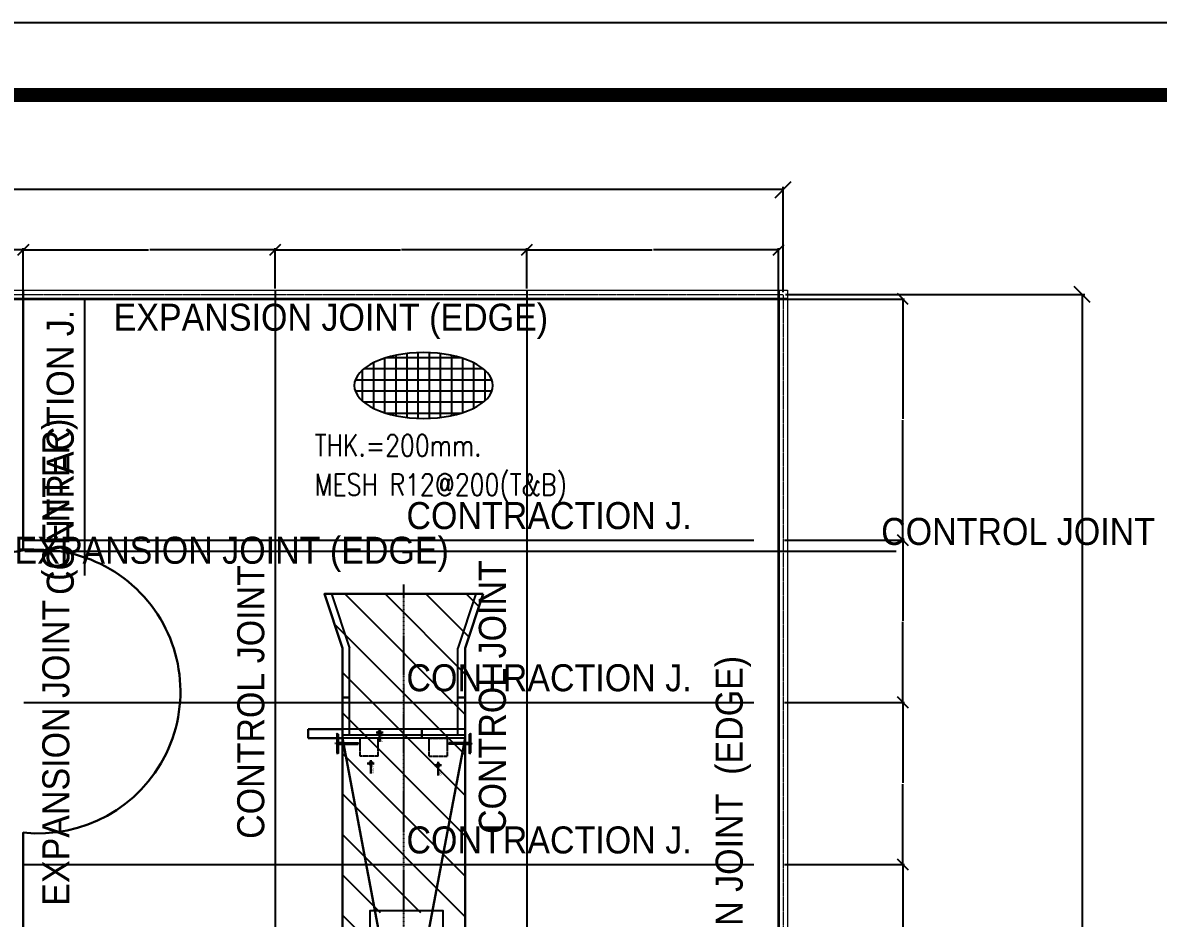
# Model space of a CAD drawing. Header units: millimetres. Extents: x -388065 to 2372687422, y -192755 to 667797.
# Drawn here: x -242311 to -210819, y 639881 to 664731 of the extents above; entities that cross this region are included whole.
import ezdxf
from ezdxf.enums import TextEntityAlignment as Align
from ezdxf.xclip import XClip

# ---------------------------------------------------------------- set-up
doc = ezdxf.new("R2010")
doc.units = ezdxf.units.MM
doc.header["$XCLIPFRAME"] = 2
for name, pattern in [('ACAD_ISO02W100', [15, 12, -3]), ('CENTER', [2, 1.25, -0.25, 0.25, -0.25]), ('CENTER2', [28.575, 19.05, -3.175, 3.175, -3.175]), ('Hidden', [7.14375, 4.7625, -2.38125])]:
    doc.linetypes.add(name, pattern=pattern)
for name, color, linetype, lineweight in [('0_Pen_No__1', 7, 'Continuous', 13), ('Drawing & Figure_Pen_No__1', 7, 'Continuous', 13), ('Düz', 114, 'Continuous', 30), ('İNCE', 7, 'Continuous', 25), ('Part', 2, 'Continuous', 0), ('STR-CONC', 3, 'Continuous', 30), ('ölçü', 42, 'Continuous', 20)]:
    doc.layers.add(name, color=color, linetype=linetype, lineweight=lineweight)
for name, color, linetype in [('150', 7, 'Continuous'), ('45-TEXTS', 3, 'Continuous'), ('EKSEN', 7, 'CENTER'), ('kesik', 7, 'ACAD_ISO02W100'), ('S-DIM', 5, 'Continuous'), ('S-FRAME', 2, 'Continuous'), ('S-HATCH', 30, 'Continuous'), ('S-STL-B', 6, 'Continuous'), ('S-STL-LINK', 4, 'Continuous'), ('S-TEXT-1', 3, 'Continuous'), ('STR-COL', 7, 'Continuous')]:
    doc.layers.add(name, color=color, linetype=linetype)
doc.styles.add('Calibri', font='calibri.ttf', dxfattribs={"height": 0.7})
doc.styles.add('GENERATED_STYLE_2', font='arial.ttf')
doc.styles.add('Romans', font='romans.shx')
doc.styles.add('TITLE', font='arial.ttf')
doc.dimstyles.new('Detay Olcu', dxfattribs={"dimtxt": 75, "dimasz": 40, "dimexe": 50, "dimexo": 45, "dimgap": 15, "dimtad": 0, "dimdec": 0, "dimzin": 0, "dimdsep": 46, "dimtxsty": 'Calibri', "dimblk": 'OBLIQUE', "dimcen": 25, "dimclrd": 256, "dimclrt": 7, "dimadec": 1, "dimazin": 0, "dimtfac": 1, "dimtdec": 0, "dimtmove": 0, "dimatfit": 3, "dimldrblk": 'OBLIQUE', "dimfxl": 1, "dimtolj": 1, "dimtzin": 0, "dimlwd": -1, "dimarcsym": 0})
doc.dimstyles.new('ISO-25', dxfattribs={"dimtxt": 550, "dimasz": 600, "dimexe": 1.25, "dimexo": 0.625, "dimtad": 1, "dimdec": 0, "dimdsep": 46, "dimtxsty": 'Standard', "dimcen": 2.5, "dimadec": 0, "dimazin": 0, "dimtfac": 1, "dimtdec": 0, "dimtmove": 0, "dimatfit": 3, "dimfxl": 1, "dimarcsym": 0})

# ---------------------------------------------------------------- blocks, each defined once
blk = doc.blocks.new('Drawing_1_2')
blk.add_lwpolyline([(4, 4), (416, 4), (416, 293), (4, 293)], close=True)
at = {"const_width": 0.5}
blk.add_lwpolyline([(6.439, 6.616), (343.638, 6.616), (343.638, 290.384), (6.439, 290.384)], close=True, dxfattribs=at)
at = {"layer": 'Drawing & Figure_Pen_No__1', "linetype": 'Continuous'}
blk.add_line((343.638, 290.384), (6.439, 290.384), dxfattribs=at)
at = {"layer": '0_Pen_No__1', "linetype": 'Continuous', "style": 'GENERATED_STYLE_2'}
for tag, p in [('DRAWING_TITLE_1', (345.863, 77.628)), ('DRAWING_TITLE_2', (345.913, 72.733)), ('IDN-01', (379.144, 40.493))]:
    blk.add_attdef(tag, p, '', height=2.5, dxfattribs=at)
blk = doc.blocks.new('_OBLIQUE')
at = {"color": 0, "linetype": 'ByBlock'}
blk.add_line((-0.5, -0.5), (0.5, 0.5), dxfattribs=at)
blk = doc.blocks.new('*D2302')
at = {"layer": '150', "color": 0, "lineweight": -2, "transparency": 16777216}
for p, q in [((-317222, 657256), (-317222, 660174)), ((-221222, 657256), (-221222, 660174))]:
    blk.add_line(p, q, dxfattribs=at)
at = {"layer": '150', "transparency": 16777216}
for p, q in [((-317222, 660099), (-269246, 660099)), ((-221222, 660099), (-269198, 660099))]:
    blk.add_line(p, q, dxfattribs=at)
at = {"layer": 'Defpoints', "color": 0, "transparency": 16777216}
for p in [(-317222, 660099), (-317222, 657189), (-221222, 657189)]:
    blk.add_point(p, dxfattribs=at)
at = {"layer": '150', "transparency": 16777216, "xscale": 450, "yscale": 450, "zscale": 450, "rotation": 180}
blk.add_blockref('_OBLIQUE', (-317222, 660099), dxfattribs=at)
at = {"layer": '150', "transparency": 16777216, "xscale": 450, "yscale": 450, "zscale": 450}
blk.add_blockref('_OBLIQUE', (-221222, 660099), dxfattribs=at)
at = {"layer": '150', "color": 7, "transparency": 16777216, "insert": (-269222, 660099), "char_height": 0.7, "attachment_point": 5, "style": 'Calibri'}
blk.add_mtext('\\A1;96000', dxfattribs=at)
blk = doc.blocks.new('*D2305')
at = {"layer": '150', "color": 0, "lineweight": -2, "transparency": 16777216}
for p, q in [((-221155, 657189), (-212856, 657189)), ((-221155, 450189), (-212856, 450189))]:
    blk.add_line(p, q, dxfattribs=at)
at = {"layer": '150', "transparency": 16777216}
for p, q in [((-212931, 657189), (-212931, 553713)), ((-212931, 450189), (-212931, 553665))]:
    blk.add_line(p, q, dxfattribs=at)
at = {"layer": 'Defpoints', "color": 0, "transparency": 16777216}
for p in [(-221222, 657189), (-221222, 450189), (-212931, 450189)]:
    blk.add_point(p, dxfattribs=at)
at = {"layer": '150', "transparency": 16777216, "xscale": 450, "yscale": 450, "zscale": 450}
for p, rotation in [((-212931, 657189), 90), ((-212931, 450189), 270)]:
    blk.add_blockref('_OBLIQUE', p, dxfattribs=dict(at, rotation=rotation))
at = {"layer": '150', "color": 7, "transparency": 16777216, "insert": (-212931, 553689), "char_height": 0.7, "attachment_point": 5, "rotation": 90, "style": 'Calibri'}
blk.add_mtext('\\A1;207000', dxfattribs=at)
blk = doc.blocks.new('ZWH MESH')
at = {"layer": 'S-FRAME', "extrusion": (0, 0, -1)}
blk.add_ellipse((-122.079, -14.631), major_axis=(-1.921, 0), ratio=0.475117, dxfattribs=at)
at = {"layer": 'S-STL-LINK'}
for p, q in [((-122.851, -13.796), (-122.851, -15.467)), ((-122.542, -13.746), (-122.542, -15.517)), ((-122.234, -13.722), (-122.234, -15.541)), ((-121.925, -13.722), (-121.925, -15.541)), ((-121.616, -13.746), (-121.616, -15.517)), ((-121.308, -13.796), (-121.308, -15.467)), ((-120.423, -14.169), (-123.735, -14.169)), ((-123.468, -14.001), (-123.468, -15.262)), ((-123.16, -13.877), (-123.16, -15.386)), ((-121.05, -13.861), (-123.108, -13.861)), ((-120.999, -13.877), (-120.999, -15.386)), ((-120.69, -14.001), (-120.69, -15.262)), ((-120.186, -14.477), (-123.972, -14.477)), ((-123.777, -14.205), (-123.777, -15.058)), ((-120.382, -14.205), (-120.382, -15.058)), ((-120.186, -14.785), (-123.972, -14.785)), ((-120.423, -15.094), (-123.735, -15.094)), ((-121.05, -15.402), (-123.108, -15.402))]:
    blk.add_line(p, q, dxfattribs=at)
at = {"layer": 'S-TEXT-1', "ltscale": 600, "style": 'Romans', "width": 0.8}
for s, p in [('THK.=200mm.', (-125.098, -16.293)), ('MESH R12@200(T&B)', (-125.098, -17.381))]:
    blk.add_text(s, height=0.6, dxfattribs=at).set_placement(p, align=Align.MIDDLE_LEFT)
blk = doc.blocks.new('*D2371')
at = {"layer": '150', "color": 0, "lineweight": -2, "transparency": 16777216}
for p, q in [((-246087, 657109), (-246087, 658477)), ((-242294, 657056), (-242294, 658477))]:
    blk.add_line(p, q, dxfattribs=at)
at = {"layer": '150', "transparency": 16777216}
for p, q in [((-246087, 658427), (-244206, 658427)), ((-242294, 658427), (-244174, 658427))]:
    blk.add_line(p, q, dxfattribs=at)
at = {"layer": 'Defpoints', "color": 0, "transparency": 16777216}
for p in [(-242294, 658427), (-246087, 657064), (-242294, 657011)]:
    blk.add_point(p, dxfattribs=at)
at = {"layer": '150', "transparency": 16777216, "xscale": 300, "yscale": 300, "zscale": 300, "rotation": 180}
blk.add_blockref('_OBLIQUE', (-246087, 658427), dxfattribs=at)
at = {"layer": '150', "transparency": 16777216, "xscale": 300, "yscale": 300, "zscale": 300}
blk.add_blockref('_OBLIQUE', (-242294, 658427), dxfattribs=at)
at = {"layer": '150', "color": 7, "transparency": 16777216, "insert": (-244190, 658427), "char_height": 0.7, "attachment_point": 5, "style": 'Calibri'}
blk.add_mtext('\\A1;3794', dxfattribs=at)
blk = doc.blocks.new('*D2372')
at = {"layer": '150', "color": 0, "lineweight": -2, "transparency": 16777216}
for p, q in [((-242294, 657109), (-242294, 658477)), ((-235311, 657359), (-235311, 658477))]:
    blk.add_line(p, q, dxfattribs=at)
at = {"layer": '150', "transparency": 16777216}
for p, q in [((-242294, 658427), (-238819, 658427)), ((-235311, 658427), (-238786, 658427))]:
    blk.add_line(p, q, dxfattribs=at)
at = {"layer": 'Defpoints', "color": 0, "transparency": 16777216}
for p in [(-235311, 658427), (-235311, 657314), (-242294, 657064)]:
    blk.add_point(p, dxfattribs=at)
at = {"layer": '150', "transparency": 16777216, "xscale": 300, "yscale": 300, "zscale": 300, "rotation": 180}
blk.add_blockref('_OBLIQUE', (-242294, 658427), dxfattribs=at)
at = {"layer": '150', "transparency": 16777216, "xscale": 300, "yscale": 300, "zscale": 300}
blk.add_blockref('_OBLIQUE', (-235311, 658427), dxfattribs=at)
at = {"layer": '150', "color": 7, "transparency": 16777216, "insert": (-238802, 658427), "char_height": 0.7, "attachment_point": 5, "style": 'Calibri'}
blk.add_mtext('\\A1;6982', dxfattribs=at)
blk = doc.blocks.new('*D2373')
at = {"layer": '150', "color": 0, "lineweight": -2, "transparency": 16777216}
for p, q in [((-235311, 657359), (-235311, 658477)), ((-228329, 657359), (-228329, 658477))]:
    blk.add_line(p, q, dxfattribs=at)
at = {"layer": '150', "transparency": 16777216}
for p, q in [((-235311, 658427), (-231836, 658427)), ((-228329, 658427), (-231804, 658427))]:
    blk.add_line(p, q, dxfattribs=at)
at = {"layer": 'Defpoints', "color": 0, "transparency": 16777216}
for p in [(-228329, 658427), (-235311, 657314), (-228329, 657314)]:
    blk.add_point(p, dxfattribs=at)
at = {"layer": '150', "transparency": 16777216, "xscale": 300, "yscale": 300, "zscale": 300, "rotation": 180}
blk.add_blockref('_OBLIQUE', (-235311, 658427), dxfattribs=at)
at = {"layer": '150', "transparency": 16777216, "xscale": 300, "yscale": 300, "zscale": 300}
blk.add_blockref('_OBLIQUE', (-228329, 658427), dxfattribs=at)
at = {"layer": '150', "color": 7, "transparency": 16777216, "insert": (-231820, 658427), "char_height": 0.7, "attachment_point": 5, "style": 'Calibri'}
blk.add_mtext('\\A1;6982', dxfattribs=at)
blk = doc.blocks.new('*D2374')
at = {"layer": '150', "color": 0, "lineweight": -2, "transparency": 16777216}
for p, q in [((-228329, 657359), (-228329, 658477)), ((-221347, 657109), (-221347, 658477))]:
    blk.add_line(p, q, dxfattribs=at)
at = {"layer": '150', "transparency": 16777216}
for p, q in [((-228329, 658427), (-224854, 658427)), ((-221347, 658427), (-224822, 658427))]:
    blk.add_line(p, q, dxfattribs=at)
at = {"layer": 'Defpoints', "color": 0, "transparency": 16777216}
for p in [(-221347, 658427), (-228329, 657314), (-221347, 657064)]:
    blk.add_point(p, dxfattribs=at)
at = {"layer": '150', "transparency": 16777216, "xscale": 300, "yscale": 300, "zscale": 300, "rotation": 180}
blk.add_blockref('_OBLIQUE', (-228329, 658427), dxfattribs=at)
at = {"layer": '150', "transparency": 16777216, "xscale": 300, "yscale": 300, "zscale": 300}
blk.add_blockref('_OBLIQUE', (-221347, 658427), dxfattribs=at)
at = {"layer": '150', "color": 7, "transparency": 16777216, "insert": (-224838, 658427), "char_height": 0.7, "attachment_point": 5, "style": 'Calibri'}
blk.add_mtext('\\A1;6982', dxfattribs=at)
blk = doc.blocks.new('*D2375')
at = {"layer": '150', "color": 0, "lineweight": -2, "transparency": 16777216}
for p, q in [((-221284, 657064), (-217854, 657064)), ((-221184, 650373), (-217854, 650373))]:
    blk.add_line(p, q, dxfattribs=at)
at = {"layer": '150', "transparency": 16777216}
for p, q in [((-217904, 657064), (-217904, 653735)), ((-217904, 650373), (-217904, 653702))]:
    blk.add_line(p, q, dxfattribs=at)
at = {"layer": 'Defpoints', "color": 0, "transparency": 16777216}
for p in [(-221329, 657064), (-221229, 650373), (-217904, 650373)]:
    blk.add_point(p, dxfattribs=at)
at = {"layer": '150', "transparency": 16777216, "xscale": 300, "yscale": 300, "zscale": 300}
for p, rotation in [((-217904, 657064), 90), ((-217904, 650373), 270)]:
    blk.add_blockref('_OBLIQUE', p, dxfattribs=dict(at, rotation=rotation))
at = {"layer": '150', "color": 7, "transparency": 16777216, "insert": (-217904, 653718), "char_height": 0.7, "attachment_point": 5, "rotation": 90, "style": 'Calibri'}
blk.add_mtext('\\A1;6691', dxfattribs=at)
blk = doc.blocks.new('*D2376')
at = {"layer": '150', "color": 0, "lineweight": -2, "transparency": 16777216}
for p, q in [((-221184, 650373), (-217854, 650373)), ((-221184, 645873), (-217854, 645873))]:
    blk.add_line(p, q, dxfattribs=at)
at = {"layer": '150', "transparency": 16777216}
for p, q in [((-217904, 650373), (-217904, 648139)), ((-217904, 645873), (-217904, 648107))]:
    blk.add_line(p, q, dxfattribs=at)
at = {"layer": 'Defpoints', "color": 0, "transparency": 16777216}
for p in [(-221229, 650373), (-221229, 645873), (-217904, 645873)]:
    blk.add_point(p, dxfattribs=at)
at = {"layer": '150', "transparency": 16777216, "xscale": 300, "yscale": 300, "zscale": 300}
for p, rotation in [((-217904, 650373), 90), ((-217904, 645873), 270)]:
    blk.add_blockref('_OBLIQUE', p, dxfattribs=dict(at, rotation=rotation))
at = {"layer": '150', "color": 7, "transparency": 16777216, "insert": (-217904, 648123), "char_height": 0.7, "attachment_point": 5, "rotation": 90, "style": 'Calibri'}
blk.add_mtext('\\A1;4500', dxfattribs=at)
blk = doc.blocks.new('*D2377')
at = {"layer": '150', "color": 0, "lineweight": -2, "transparency": 16777216}
for p, q in [((-221184, 645873), (-217854, 645873)), ((-221184, 641373), (-217854, 641373))]:
    blk.add_line(p, q, dxfattribs=at)
at = {"layer": '150', "transparency": 16777216}
for p, q in [((-217904, 645873), (-217904, 643639)), ((-217904, 641373), (-217904, 643607))]:
    blk.add_line(p, q, dxfattribs=at)
at = {"layer": 'Defpoints', "color": 0, "transparency": 16777216}
for p in [(-221229, 645873), (-221229, 641373), (-217904, 641373)]:
    blk.add_point(p, dxfattribs=at)
at = {"layer": '150', "transparency": 16777216, "xscale": 300, "yscale": 300, "zscale": 300}
for p, rotation in [((-217904, 645873), 90), ((-217904, 641373), 270)]:
    blk.add_blockref('_OBLIQUE', p, dxfattribs=dict(at, rotation=rotation))
at = {"layer": '150', "color": 7, "transparency": 16777216, "insert": (-217904, 643623), "char_height": 0.7, "attachment_point": 5, "rotation": 90, "style": 'Calibri'}
blk.add_mtext('\\A1;4500', dxfattribs=at)
blk = doc.blocks.new('*D2378')
at = {"layer": '150', "color": 0, "lineweight": -2, "transparency": 16777216}
for p, q in [((-221184, 641373), (-217854, 641373)), ((-221184, 636873), (-217854, 636873))]:
    blk.add_line(p, q, dxfattribs=at)
at = {"layer": '150', "transparency": 16777216}
for p, q in [((-217904, 641373), (-217904, 639139)), ((-217904, 636873), (-217904, 639107))]:
    blk.add_line(p, q, dxfattribs=at)
at = {"layer": 'Defpoints', "color": 0, "transparency": 16777216}
for p in [(-221229, 641373), (-221229, 636873), (-217904, 636873)]:
    blk.add_point(p, dxfattribs=at)
at = {"layer": '150', "transparency": 16777216, "xscale": 300, "yscale": 300, "zscale": 300}
for p, rotation in [((-217904, 641373), 90), ((-217904, 636873), 270)]:
    blk.add_blockref('_OBLIQUE', p, dxfattribs=dict(at, rotation=rotation))
at = {"layer": '150', "color": 7, "transparency": 16777216, "insert": (-217904, 639123), "char_height": 0.7, "attachment_point": 5, "rotation": 90, "style": 'Calibri'}
blk.add_mtext('\\A1;4500', dxfattribs=at)
blk = doc.blocks.new('SSSLL')
at = {"layer": 'STR-COL', "color": 253, "linetype": 'CENTER2', "lineweight": 0, "ltscale": 0.02}
blk.add_lwpolyline([(31295, -31112), (-64705, -31112), (-64705, 175888), (31295, 175888)], close=True, dxfattribs=at)
at = {"layer": 'STR-CONC', "color": 0, "lineweight": 15}
for points in [[(31420, -31237), (-64830, -31237), (-64830, 176013), (31420, 176013)], [(31170, -30987), (-64580, -30987), (-64580, 175763), (31170, 175763)]]:
    blk.add_lwpolyline(points, close=True, dxfattribs=at)
blk = doc.blocks.new('*D2275')
at = {"layer": 'Defpoints', "color": 0, "lineweight": 30, "transparency": 16777216}
for p in [(-720882, 430776), (-720882, 430776), (-720882, 430696)]:
    blk.add_point(p, dxfattribs=at)
at = {"layer": 'ölçü', "color": 0, "lineweight": -2, "transparency": 16777216}
for p, q in [((-720883, 430776), (-720884, 430776)), ((-720883, 430696), (-720884, 430696)), ((-720882, 430698), (-720882, 430773))]:
    blk.add_line(p, q, dxfattribs=at)
at = {"layer": 'ölçü', "color": 0, "lineweight": 30, "transparency": 16777216}
for points in [[(-720883, 430773), (-720882, 430773), (-720882, 430776)], [(-720883, 430698), (-720882, 430698), (-720882, 430696)]]:
    blk.add_solid(points, dxfattribs=at)
at = {"layer": 'ölçü', "color": 0, "transparency": 16777216, "insert": (-720884, 430736), "char_height": 2.5, "attachment_point": 5, "rotation": 90}
blk.add_mtext('80', dxfattribs=at)
blk = doc.blocks.new('*D2276')
at = {"layer": 'Defpoints', "color": 0, "lineweight": 30, "transparency": 16777216}
for p in [(-720882, 430946), (-720882, 430946), (-720882, 430776)]:
    blk.add_point(p, dxfattribs=at)
at = {"layer": 'ölçü', "color": 0, "lineweight": -2, "transparency": 16777216}
for p, q in [((-720883, 430946), (-720884, 430946)), ((-720882, 430778), (-720882, 430943)), ((-720883, 430776), (-720884, 430776))]:
    blk.add_line(p, q, dxfattribs=at)
at = {"layer": 'ölçü', "color": 0, "lineweight": 30, "transparency": 16777216}
for points in [[(-720883, 430943), (-720882, 430943), (-720882, 430946)], [(-720883, 430778), (-720882, 430778), (-720882, 430776)]]:
    blk.add_solid(points, dxfattribs=at)
at = {"layer": 'ölçü', "color": 0, "transparency": 16777216, "insert": (-720884, 430861), "char_height": 2.5, "attachment_point": 5, "rotation": 90}
blk.add_mtext('170', dxfattribs=at)
blk = doc.blocks.new('*D2278')
at = {"layer": 'Defpoints', "color": 0, "lineweight": 30, "transparency": 16777216}
for p in [(-719680, 430696), (-723080, 412636), (-723080, 412636)]:
    blk.add_point(p, dxfattribs=at)
at = {"layer": 'ölçü', "color": 0, "lineweight": -2, "transparency": 16777216}
for p, q in [((-719680, 430693), (-723079, 412638)), ((-719680, 430696), (-719681, 430696)), ((-723080, 412636), (-723081, 412636))]:
    blk.add_line(p, q, dxfattribs=at)
at = {"layer": 'ölçü', "color": 0, "lineweight": 30, "transparency": 16777216}
for points in [[(-719681, 430694), (-719680, 430693), (-719680, 430696)], [(-723080, 412638), (-723079, 412638), (-723080, 412636)]]:
    blk.add_solid(points, dxfattribs=at)
at = {"layer": 'ölçü', "color": 0, "transparency": 16777216, "insert": (-721199, 422638), "char_height": 2.5, "attachment_point": 5, "rotation": 79.3382}
blk.add_mtext('1838', dxfattribs=at)
blk = doc.blocks.new('*D2279')
at = {"layer": 'Defpoints', "color": 0, "lineweight": 30, "transparency": 16777216}
for p in [(-723080, 430696), (-723080, 430696), (-719680, 412636)]:
    blk.add_point(p, dxfattribs=at)
at = {"layer": 'ölçü', "color": 0, "lineweight": -2, "transparency": 16777216}
for p, q in [((-723079, 430696), (-723079, 430696)), ((-719680, 412638), (-723079, 430693)), ((-719679, 412636), (-719679, 412636))]:
    blk.add_line(p, q, dxfattribs=at)
at = {"layer": 'ölçü', "color": 0, "lineweight": 30, "transparency": 16777216}
for points in [[(-723079, 430694), (-723080, 430693), (-723080, 430696)], [(-719680, 412638), (-719681, 412638), (-719680, 412636)]]:
    blk.add_solid(points, dxfattribs=at)
at = {"layer": 'ölçü', "color": 0, "transparency": 16777216, "insert": (-721214, 420793), "char_height": 2.5, "attachment_point": 5, "rotation": 280.6618}
blk.add_mtext('1838', dxfattribs=at)
blk = doc.blocks.new('*D2280')
at = {"layer": 'Defpoints', "color": 0, "lineweight": 30, "transparency": 16777216}
for p in [(-724025, 430946), (-723080, 430946), (-723080, 430696)]:
    blk.add_point(p, dxfattribs=at)
at = {"layer": 'ölçü', "color": 0, "lineweight": -2, "transparency": 16777216}
for p, q in [((-723080, 430946), (-724026, 430946)), ((-724025, 430698), (-724025, 430943)), ((-723080, 430696), (-724026, 430696))]:
    blk.add_line(p, q, dxfattribs=at)
at = {"layer": 'ölçü', "color": 0, "lineweight": 30, "transparency": 16777216}
for points in [[(-724026, 430943), (-724025, 430943), (-724025, 430946)], [(-724026, 430698), (-724025, 430698), (-724025, 430696)]]:
    blk.add_solid(points, dxfattribs=at)
at = {"layer": 'ölçü', "color": 0, "transparency": 16777216, "insert": (-724027, 430821), "char_height": 2.5, "attachment_point": 5, "rotation": 90}
blk.add_mtext('250', dxfattribs=at)
blk = doc.blocks.new('*D2282')
at = {"layer": 'Defpoints', "color": 0, "lineweight": 30, "transparency": 16777216}
for p in [(-719880, 431820), (-719880, 431820), (-719680, 431820)]:
    blk.add_point(p, dxfattribs=at)
at = {"layer": 'ölçü', "color": 0, "lineweight": -2, "transparency": 16777216}
for p, q in [((-719880, 431820), (-719880, 431821)), ((-719682, 431820), (-719877, 431820)), ((-719680, 431820), (-719680, 431821))]:
    blk.add_line(p, q, dxfattribs=at)
at = {"layer": 'ölçü', "color": 0, "lineweight": 30, "transparency": 16777216}
for points in [[(-719877, 431820), (-719877, 431819), (-719880, 431820)], [(-719682, 431820), (-719682, 431819), (-719680, 431820)]]:
    blk.add_solid(points, dxfattribs=at)
at = {"layer": 'ölçü', "color": 0, "transparency": 16777216, "insert": (-719780, 431822), "char_height": 2.5, "attachment_point": 5}
blk.add_mtext('200', dxfattribs=at)
blk = doc.blocks.new('*D2283')
at = {"layer": 'Defpoints', "color": 0, "lineweight": 30, "transparency": 16777216}
for p in [(-723080, 431820), (-723080, 431820), (-722880, 431820)]:
    blk.add_point(p, dxfattribs=at)
at = {"layer": 'ölçü', "color": 0, "lineweight": -2, "transparency": 16777216}
for p, q in [((-723080, 431820), (-723080, 431821)), ((-722882, 431820), (-723077, 431820)), ((-722880, 431820), (-722880, 431821))]:
    blk.add_line(p, q, dxfattribs=at)
at = {"layer": 'ölçü', "color": 0, "lineweight": 30, "transparency": 16777216}
for points in [[(-723077, 431820), (-723077, 431819), (-723080, 431820)], [(-722882, 431820), (-722882, 431819), (-722880, 431820)]]:
    blk.add_solid(points, dxfattribs=at)
at = {"layer": 'ölçü', "color": 0, "transparency": 16777216, "insert": (-722980, 431822), "char_height": 2.5, "attachment_point": 5}
blk.add_mtext('200', dxfattribs=at)
blk = doc.blocks.new('TRUCK SCALE')
at = {"layer": 'Düz'}
h = blk.add_hatch(color=256, dxfattribs=at)
h.paths.add_polyline_path([(-722004.6, 430851.4), (-722049.5, 430851.4), (-722049.5, 430806.5, 0.4142136)])
h.paths.add_polyline_path([(-722049.5, 430851.4), (-722049.5, 430896.3, 0.4142136), (-722094.4, 430851.4)])
h = blk.add_hatch(color=256, dxfattribs=at)
h.paths.add_polyline_path([(-722246, 429992.9), (-722290.9, 429992.9), (-722290.9, 429948, 0.4142136)])
h.paths.add_polyline_path([(-722290.9, 429992.9), (-722290.9, 430037.7, 0.4142136), (-722335.8, 429992.9)])
h = blk.add_hatch(color=256, dxfattribs=at)
h.paths.add_polyline_path([(-720375.3, 429945.4), (-720420.2, 429945.4), (-720420.2, 429900.5, 0.4142136)])
h.paths.add_polyline_path([(-720420.2, 429945.4), (-720420.2, 429990.3, 0.4142136), (-720465.1, 429945.4)])
at = {"layer": 'S-HATCH'}
h = blk.add_hatch(dxfattribs=at)
h.set_pattern_fill('ANSI31', color=256, scale=250, angle=-90)
h.set_pattern_definition([(315, (-1128325.3, -807880.3), (561.266, 561.266), [])])
h.paths.add_polyline_path([(-719180.5, 408636), (-719680.5, 410136), (-719680.5, 433196), (-719180.5, 434696), (-723580.5, 434696), (-723080.5, 433196), (-723080.5, 410136), (-723580.5, 408636)])
h.paths.add_polyline_path([(-720285.6, 425845.9), (-720285.6, 416144.9), (-722321.5, 416144.9), (-722321.5, 425845.9)], flags=16)
h.paths.add_polyline_path([(-722124.8, 425592.7), (-722124.8, 416272.7), (-720573.7, 416272.7), (-720573.7, 425592.7)], flags=8)
at = {"color": 1}
for p, q in [((-723579.8, 434695.9), (-723079.8, 433195.9)), ((-723379.8, 434695.9), (-723579.8, 434695.9)), ((-719379.8, 434695.9), (-723379.8, 434695.9)), ((-723379.8, 434695.9), (-722879.8, 433195.9)), ((-719378.8, 434695.9), (-719879.8, 433195.9)), ((-719179.8, 434695.9), (-719679.8, 433195.9)), ((-719379.8, 434695.9), (-719179.8, 434695.9)), ((-723079.8, 430695.9), (-723079.8, 433195.9)), ((-722879.8, 430775.9), (-722879.8, 433195.9)), ((-719879.8, 430775.9), (-719879.8, 433195.9)), ((-719679.8, 430695.9), (-719679.8, 433195.9)), ((-719679.8, 430945.9), (-723079.8, 430945.9)), ((-719679.8, 430775.9), (-723079.8, 430775.9)), ((-719679.8, 430695.9), (-723079.8, 430695.9)), ((-723079.8, 412385.9), (-723079.8, 430695.9)), ((-719679.8, 412385.9), (-719679.8, 430695.9))]:
    blk.add_line(p, q, dxfattribs=at)
blk.add_lwpolyline([(-720285.6, 416201.9), (-720285.6, 425902.9), (-722321.5, 425902.9), (-722321.5, 416201.9)], close=True)
at = {"layer": 'Düz'}
for p, q in [((-723229.8, 430283.5), (-723229.8, 430811.6)), ((-722146.9, 430851.4), (-721952.1, 430851.4)), ((-722049.5, 430590.2), (-722049.5, 430944)), ((-719529.8, 430283.5), (-719529.8, 430811.6)), ((-723229.8, 430560.9), (-723079.8, 430560.9)), ((-723229.8, 430530.9), (-723079.8, 430530.9)), ((-723199.8, 430560.9), (-723199.8, 430807.1)), ((-723199.8, 430279), (-723199.8, 430530.9)), ((-722632.8, 430560.9), (-722632.8, 430530.9)), ((-722632.8, 430560.9), (-722629.8, 430560.9)), ((-722632.8, 430530.9), (-722629.8, 430530.9)), ((-722629.8, 430560.9), (-722629.8, 430530.9)), ((-720129.8, 430560.9), (-720129.8, 430530.9)), ((-720126.8, 430560.9), (-720129.8, 430560.9)), ((-720126.8, 430530.9), (-720129.8, 430530.9)), ((-720126.8, 430560.9), (-720126.8, 430530.9)), ((-719529.8, 430560.9), (-719679.8, 430560.9)), ((-719529.8, 430530.9), (-719679.8, 430530.9)), ((-719559.8, 430560.9), (-719559.8, 430807.1)), ((-719559.8, 430279), (-719559.8, 430530.9)), ((-722396.3, 429992.9), (-722201.6, 429992.9)), ((-722290.9, 429714.2), (-722290.9, 430085.4)), ((-720525.6, 429945.4), (-720330.9, 429945.4)), ((-720420.2, 429662.9), (-720420.2, 430038))]:
    blk.add_line(p, q, dxfattribs=at)
for points in [[(-723222.4, 430545.9), (-723217.6, 430554.1), (-723208.2, 430554.1), (-723203.4, 430545.9), (-723208.2, 430537.7), (-723217.6, 430537.7)], [(-719537.3, 430545.9), (-719542, 430554.1), (-719551.5, 430554.1), (-719556.2, 430545.9), (-719551.5, 430537.7), (-719542, 430537.7)]]:
    blk.add_lwpolyline(points, close=True, dxfattribs=at)
for centre, radius in [((-722049.5, 430851.4), 44.9), ((-723212.9, 430545.9), 5), ((-719546.7, 430545.9), 5), ((-722290.9, 429992.9), 44.9), ((-720420.2, 429945.4), 44.9)]:
    blk.add_circle(centre, radius, dxfattribs=at)
for points in [[(-723243.5, 430805.8), (-723223.3, 430811.3), (-723209.3, 430804.3), (-723190.6, 430815.2)], [(-719516.1, 430805.8), (-719536.3, 430811.3), (-719550.3, 430804.3), (-719569, 430815.2)], [(-723243.5, 430277.8), (-723223.3, 430283.2), (-723209.3, 430276.2), (-723190.6, 430287.1)], [(-719516.1, 430277.8), (-719536.3, 430283.2), (-719550.3, 430276.2), (-719569, 430287.1)]]:
    blk.add_spline(points, degree=3, dxfattribs=at)
at = {"layer": 'EKSEN', "color": 32, "ltscale": 0.5}
for p, q in [((-721379.8, 408405.1), (-721379.8, 434960.9)), ((-722597, 430545.9), (-723290.6, 430545.9)), ((-720162.6, 430545.9), (-719469, 430545.9))]:
    blk.add_line(p, q, dxfattribs=at)
at = {"layer": 'EKSEN', "color": 5, "linetype": 'Hidden'}
for p, q in [((-722589.8, 430195.9), (-722589.8, 430695.9)), ((-722089.8, 430695.9), (-722589.8, 430695.9)), ((-722089.8, 430195.9), (-722089.8, 430695.9)), ((-720669.8, 430195.9), (-720669.8, 430695.9)), ((-720669.8, 430695.9), (-720169.8, 430695.9)), ((-720169.8, 430195.9), (-720169.8, 430695.9)), ((-722089.8, 430195.9), (-722589.8, 430195.9)), ((-720669.8, 430195.9), (-720169.8, 430195.9))]:
    blk.add_line(p, q, dxfattribs=at)
at = {"layer": 'kesik', "color": 32, "ltscale": 0.5}
for p, q in [((-723079.8, 430560.9), (-722632.8, 430560.9)), ((-723079.8, 430530.9), (-722632.8, 430530.9)), ((-719679.8, 430560.9), (-720126.8, 430560.9)), ((-719679.8, 430530.9), (-720126.8, 430530.9))]:
    blk.add_line(p, q, dxfattribs=at)
at = {"layer": 'Part'}
blk.add_line((-721379.8, 432195.9), (-721379.8, 428695.9), dxfattribs=at)
at = {"layer": 'STR-CONC'}
blk.add_lwpolyline([(-719179.8, 434695.9), (-719679.8, 433195.9), (-719679.8, 410135.9), (-719179.8, 408635.9), (-723579.8, 408635.9), (-723079.8, 410135.9), (-723079.8, 433195.9), (-723579.8, 434695.9), (-719179.8, 434695.9)], dxfattribs=at)
at = {"layer": 'İNCE', "lineweight": 25, "char_height": 60, "attachment_point": 1, "rotation": 270}
for s, insert, width in [('{\\H1.008x;+0.40}', (-721971.3, 430794.4), 293.263), ('{\\H1.008x;±0.00}', (-722207.1, 429920), 393.263), ('{\\H1.008x;±0.00}', (-720336.4, 429872.5), 393.263)]:
    blk.add_mtext(s, dxfattribs=dict(at, insert=insert, width=width))
at = {"layer": 'ölçü', "color": 32}
for base, p1, p2, picture, middle in [((-723079.8, 431819.8), (-722879.8, 431819.8), (-723079.8, 431819.8), '*D2283', (-722979.8, 431821.7)), ((-719879.8, 431819.8), (-719679.8, 431819.8), (-719879.8, 431819.8), '*D2282', (-719779.8, 431821.7))]:
    dim = blk.add_linear_dim(base=base, p1=p1, p2=p2, dimstyle='ISO-25', dxfattribs=at)
    dim.commit()
    dim.dimension.update_dxf_attribs({"geometry": picture, "text_midpoint": middle})
at = {"layer": 'ölçü'}
for base, p1, p2, picture, middle in [((-724025.2, 430945.9), (-723079.8, 430695.9), (-723079.8, 430945.9), '*D2280', (-724027.1, 430820.9)), ((-720882.5, 430945.9), (-720882.5, 430775.9), (-720882.5, 430945.9), '*D2276', (-720884.4, 430860.9))]:
    dim = blk.add_linear_dim(base=base, p1=p1, p2=p2, angle=270, dimstyle='ISO-25', dxfattribs=at)
    dim.commit()
    dim.dimension.update_dxf_attribs({"geometry": picture, "text_midpoint": middle})
at = {"layer": 'ölçü', "color": 5}
for base, p1, p2, angle, picture, middle in [((-723079.8, 412635.9), (-719679.8, 430695.9), (-723079.8, 412635.9), 259.33821, '*D2278', (-721196.9, 422637.3)), ((-723079.8, 430695.9), (-719679.8, 412635.9), (-723079.8, 430695.9), 100.66179, '*D2279', (-721215.5, 420792.9))]:
    dim = blk.add_linear_dim(base=base, p1=p1, p2=p2, angle=angle, text='1838', dimstyle='ISO-25', dxfattribs=at)
    dim.commit()
    dim.dimension.update_dxf_attribs({"geometry": picture, "text_midpoint": middle, "dimtype": 129})
at = {"layer": 'ölçü'}
dim = blk.add_linear_dim(base=(-720882.5, 430775.9), p1=(-720882.5, 430695.9), p2=(-720882.5, 430775.9), angle=270, dimstyle='ISO-25', dxfattribs=at)
dim.commit()
dim.dimension.update_dxf_attribs({"geometry": '*D2275', "text_midpoint": (-720882.5, 430735.9), "dimtype": 128})

msp = doc.modelspace()

# ---------------------------------------------------------------- linework, layer by layer
at = {"layer": 'S-DIM', "color": 244, "true_color": 0x991b1e}
for p, q in [((-235311.4, 657313.7159, 0), (-235311.4, 548717.423, 0)), ((-228329.2641, 657313.7159, 0), (-228329.2641, 548717.423, 0)), ((-242256.0359, 650063.7159, 0), (-218087.1281, 650063.7159, 0))]:
    msp.add_line(p, q, dxfattribs=at)
at = {"layer": 'S-DIM', "color": 6, "lineweight": 35}
for p, q in [((-221347.1281, 657313.7159, 0), (-221347.1281, 548716.4638, 0)), ((-221347.1281, 657063.7159, 0), (-317097.1281, 657063.7159, 0)), ((-221097.1281, 657063.7159, 0), (-222135.7598, 657063.7159, 0))]:
    msp.add_line(p, q, dxfattribs=at)
at = {"layer": 'S-DIM', "color": 41, "true_color": 0xf4ee51}
for p, q in [((-240587.1281, 649388.716, 0), (-240587.1281, 657063.7159, 0)), ((-242282.3609, 650373.2005, 0), (-222035.7598, 650373.2005, 0)), ((-242280.6889, 645873.2005, 0), (-222035.7598, 645873.2005, 0)), ((-242279.0168, 641373.2005, 0), (-222035.7598, 641373.2005, 0))]:
    msp.add_line(p, q, dxfattribs=at)
at = {"layer": 'STR-CONC', "color": 6}
msp.add_line((-242293.536, 650085.5903, 0), (-242293.536, 657313.7159, 0), dxfattribs=at)
at = {"layer": 'STR-CONC', "color": 6, "elevation": 0, "flags": 128}
msp.add_lwpolyline([(-317097.1281, 649758.8817), (-243493.536, 649758.8817, -1.3086567047), (-242293.536, 642258.8817), (-242293.536, 475399.5319, -1.3086567047), (-243493.536, 467899.5319), (-317097.1281, 467899.5319)], format="xyb", close=True, dxfattribs=at)

# ---------------------------------------------------------------- block references
ref = msp.add_blockref('Drawing_1_2', (-388064.7283, 440153.3868, 0), dxfattribs=dict(xscale=766.4764740588927, yscale=766.4764740588927, zscale=766.4764740588927))
XClip(ref).set_block_clipping_path([(0, 0), (424.214070782, 297)])
at = {"lineweight": 30}
msp.add_blockref('TRUCK SCALE', (489635.2345, 214184.2722, 0), dxfattribs=at)
at = {"layer": '150'}
msp.add_blockref('SSSLL', (-252517.1283, 481300.8586, 0), dxfattribs=at)
at = {"layer": 'S-STL-B', "xscale": 1000, "yscale": 1000, "zscale": 1000}
msp.add_blockref('ZWH MESH', (-109115.8925, 669294.0143, 0), dxfattribs=at)

# ---------------------------------------------------------------- texts
at = {"layer": '45-TEXTS', "style": 'TITLE', "width": 0.9}
for s, p in [('EXPANSION JOINT (EDGE)', (-239789.5261, 656183.4778, 0)), ('CONTRACTION J.', (-231668.5955, 650680.0905, 0)), ('CONTROL JOINT ', (-218504.6586, 650239.742, 0)), ('EXPANSION JOINT (EDGE)', (-242541.0887, 649718.4649, 0)), ('CONTRACTION J.', (-231668.5955, 646180.0905, 0)), ('CONTRACTION J.', (-231668.5955, 641680.0905, 0))]:
    msp.add_text(s, height=750, dxfattribs=at).set_placement(p)
for s, p in [('CONTRACTION J.', (-240894.0181, 648854.8899, 0)), ('EXPANSION JOINT  (CENTER)', (-241016.8238, 640230.3523, 0)), ('CONTROL JOINT ', (-228911.7859, 642219.9837, 0)), ('CONTROL JOINT ', (-235611.7859, 642085.1612, 0)), ('EXPANSION JOINT  (EDGE)', (-222342.6498, 634850.7506, 0))]:
    msp.add_text(s, height=750, rotation=90, dxfattribs=at).set_placement(p)

# ---------------------------------------------------------------- dimensions: what is measured, and where the dimension line sits
at = {"layer": '150'}
for base, p1, p2, override, picture, middle in [((-317222.1281, 660098.9428, 0), (-221222.1281, 657188.7159, 0), (-317222.1281, 657188.7159, 0), {"dimscale": 1.5, "dimtxt": 750, "dimasz": 300}, '*D2302', (-269222.1281, 660098.9428, 0)), ((-242293.536, 658427.4495, 0), (-246087.1281, 657063.7159, 0), (-242293.536, 657011.2175, 0), {"dimtxt": 750, "dimasz": 300, "dimtmove": 1}, '*D2371', (-244190.3321, 658427.4495, 0)), ((-235311.4, 658427.4495, 0), (-242293.536, 657063.7159, 0), (-235311.4, 657313.7159, 0), {"dimtxt": 750, "dimasz": 300, "dimtmove": 1}, '*D2372', (-238802.468, 658427.4495, 0)), ((-228329.2641, 658427.4495, 0), (-235311.4, 657313.7159, 0), (-228329.2641, 657313.7159, 0), {"dimtxt": 750, "dimasz": 300, "dimtmove": 1}, '*D2373', (-231820.3321, 658427.4495, 0)), ((-221347.1281, 658427.4495, 0), (-228329.2641, 657313.7159, 0), (-221347.1281, 657063.7159, 0), {"dimtxt": 750, "dimasz": 300, "dimtmove": 1}, '*D2374', (-224838.1961, 658427.4495, 0))]:
    dim = msp.add_linear_dim(base=base, p1=p1, p2=p2, dimstyle='Detay Olcu', override=override, dxfattribs=at)
    dim.commit()
    dim.dimension.update_dxf_attribs({"geometry": picture, "text_midpoint": middle})
for base, p1, p2, override, picture, middle in [((-212930.8979, 450188.7159, 0), (-221222.1281, 657188.7159, 0), (-221222.1281, 450188.7159, 0), {"dimscale": 1.5, "dimtxt": 750, "dimasz": 300}, '*D2305', (-212930.8979, 553688.7159, 0)), ((-217904.079, 650373.2005, 0), (-221329.2648, 657063.7159, 0), (-221229.2648, 650373.2005, 0), {"dimtxt": 750, "dimasz": 300, "dimtmove": 1}, '*D2375', (-217904.079, 653718.4582, 0)), ((-217904.079, 645873.2005, 0), (-221229.2648, 650373.2005, 0), (-221229.2648, 645873.2005, 0), {"dimtxt": 750, "dimasz": 300, "dimtmove": 1}, '*D2376', (-217904.079, 648123.2005, 0)), ((-217904.079, 641373.2005, 0), (-221229.2648, 645873.2005, 0), (-221229.2648, 641373.2005, 0), {"dimtxt": 750, "dimasz": 300, "dimtmove": 1}, '*D2377', (-217904.079, 643623.2005, 0)), ((-217904.079, 636873.2005, 0), (-221229.2648, 641373.2005, 0), (-221229.2648, 636873.2005, 0), {"dimtxt": 750, "dimasz": 300, "dimtmove": 1}, '*D2378', (-217904.079, 639123.2005, 0))]:
    dim = msp.add_linear_dim(base=base, p1=p1, p2=p2, angle=90, dimstyle='Detay Olcu', override=override, dxfattribs=at)
    dim.commit()
    dim.dimension.update_dxf_attribs({"geometry": picture, "text_midpoint": middle})

doc.saveas('drawing.dxf')
